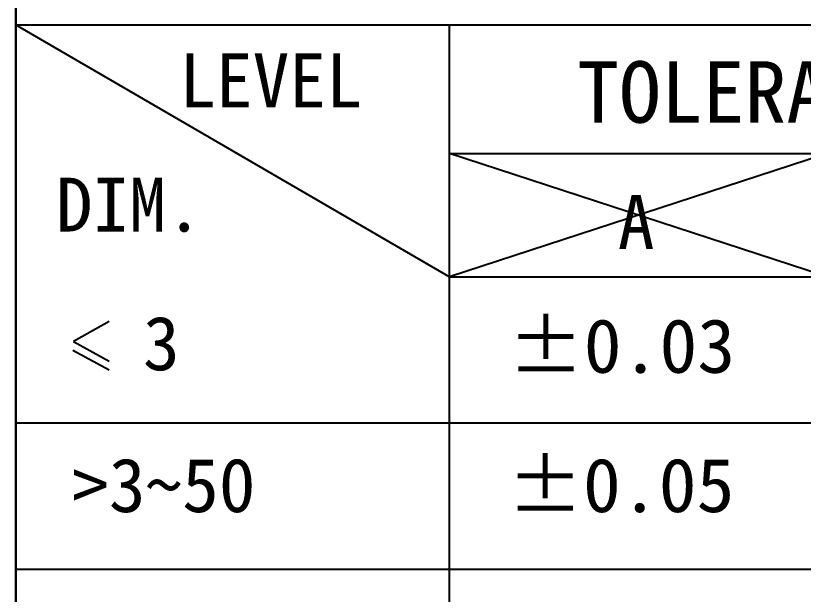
# Model space of a CAD drawing. Extents: x 379 to 488, y 250 to 334.
# Drawn here: x 437.94 to 445.73, y 260.04 to 265.76 of the extents above; entities that cross this region are included whole.
import ezdxf

# ---------------------------------------------------------------- set-up
doc = ezdxf.new("R2010")
doc.units = 0
doc.header["$LTSCALE"] = 23.1
doc.header["$MEASUREMENT"] = 0
doc.layers.get('0').update_dxf_attribs({"linetype": 'CONTINUOUS'})
doc.layers.add('3_SOLID_GEOM', color=7, linetype='CONTINUOUS')
doc.layers.add('OUTLINE', color=7, linetype='CONTINUOUS')
doc.styles.add('TEXTSTYLE_1', font='txt', dxfattribs={"width": 0.75})
doc.styles.add('TEXTSTYLE_2', font='txt')

msp = doc.modelspace()

# ---------------------------------------------------------------- linework, layer by layer
for p, q in [((437.9413, 265.6725), (442.2334, 263.1835)), ((445.9687, 263.1835), (442.2334, 264.3998)), ((445.9687, 264.3998), (442.2334, 263.1835)), ((442.2334, 263.1835), (457.1746, 263.1835))]:
    msp.add_line(p, q)
at = {"linetype": 'Continuous'}
for p, q in [((442.2334, 264.3998), (457.1746, 264.3998)), ((438.8672, 262.7404), (438.5122, 262.5417)), ((438.5122, 262.5417), (438.8672, 262.3478)), ((438.8672, 262.258), (438.5075, 262.4519)), ((437.9413, 261.7369), (457.1746, 261.7369)), ((437.9413, 260.2902), (457.1746, 260.2902))]:
    msp.add_line(p, q, dxfattribs=at)
at = {"layer": '3_SOLID_GEOM'}
for p, q in [((437.9413, 251.9894), (437.9413, 269.107)), ((437.9413, 266.1174), (437.9413, 251.9894))]:
    msp.add_line(p, q, dxfattribs=at)
at = {"layer": 'OUTLINE'}
for p, q in [((437.9413, 265.6725), (484.9805, 265.6725)), ((442.2334, 255.836), (442.2334, 265.6725))]:
    msp.add_line(p, q, dxfattribs=at)

# ---------------------------------------------------------------- texts
at = {"linetype": 'Continuous', "style": 'TEXTSTYLE_1'}
for s, height, p in [('LEVEL', 0.53315, (439.5608, 264.8577)), ('TOLERANCE TYPE', 0.608143, (443.4987, 264.7056)), ('DIM.', 0.53315, (438.3391, 263.6297)), ('A', 0.5332, (443.8999, 263.457)), ('3', 0.5332, (439.2008, 262.258)), ('>3~50', 0.53315, (438.5005, 260.8557))]:
    msp.add_text(s, height=height, dxfattribs=at).set_placement(p)
at = {"linetype": 'Continuous', "style": 'TEXTSTYLE_2', "width": 1.033333}
for s, p in [('%%p0.03', (442.8129, 262.2329)), ('%%p0.05', (442.8053, 260.8557))]:
    msp.add_text(s, height=0.53315, dxfattribs=at).set_placement(p)

doc.saveas('drawing.dxf')
